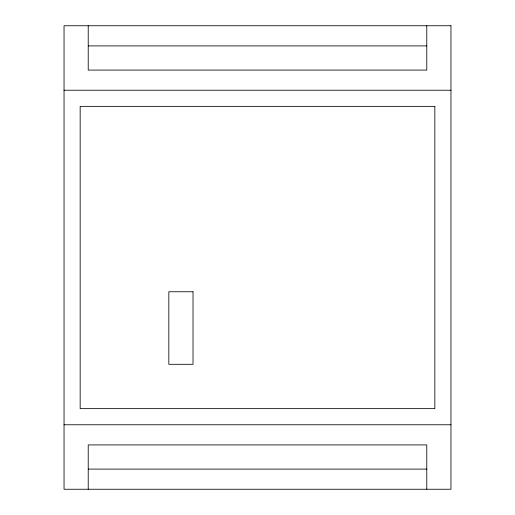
<?xml version="1.0" encoding="UTF-8"?>
<svg xmlns="http://www.w3.org/2000/svg" width="515" height="515" viewBox="0 0 515 515"><rect width="100%" height="100%" fill="white"/><g stroke="black" fill="none" stroke-linecap="round" stroke-linejoin="round"><path stroke-width="0.77" d="M88.219 45.899L426.781 45.899M64.04 90.234L450.96 90.234M64.04 424.766L450.96 424.766M88.219 469.101L426.781 469.101M426.781 25.75L426.781 70.085L88.219 70.085L88.219 25.75M426.781 489.25L426.781 444.915L88.219 444.915L88.219 489.25M450.96 25.75L64.04 25.75L64.04 489.25L450.96 489.25L450.96 25.75M434.84 106.36L80.16 106.36L80.16 408.64L434.84 408.64L434.84 106.36M193.016 291.76L168.83 291.76L168.83 364.305L193.016 364.305L193.016 291.76"/></g></svg>
